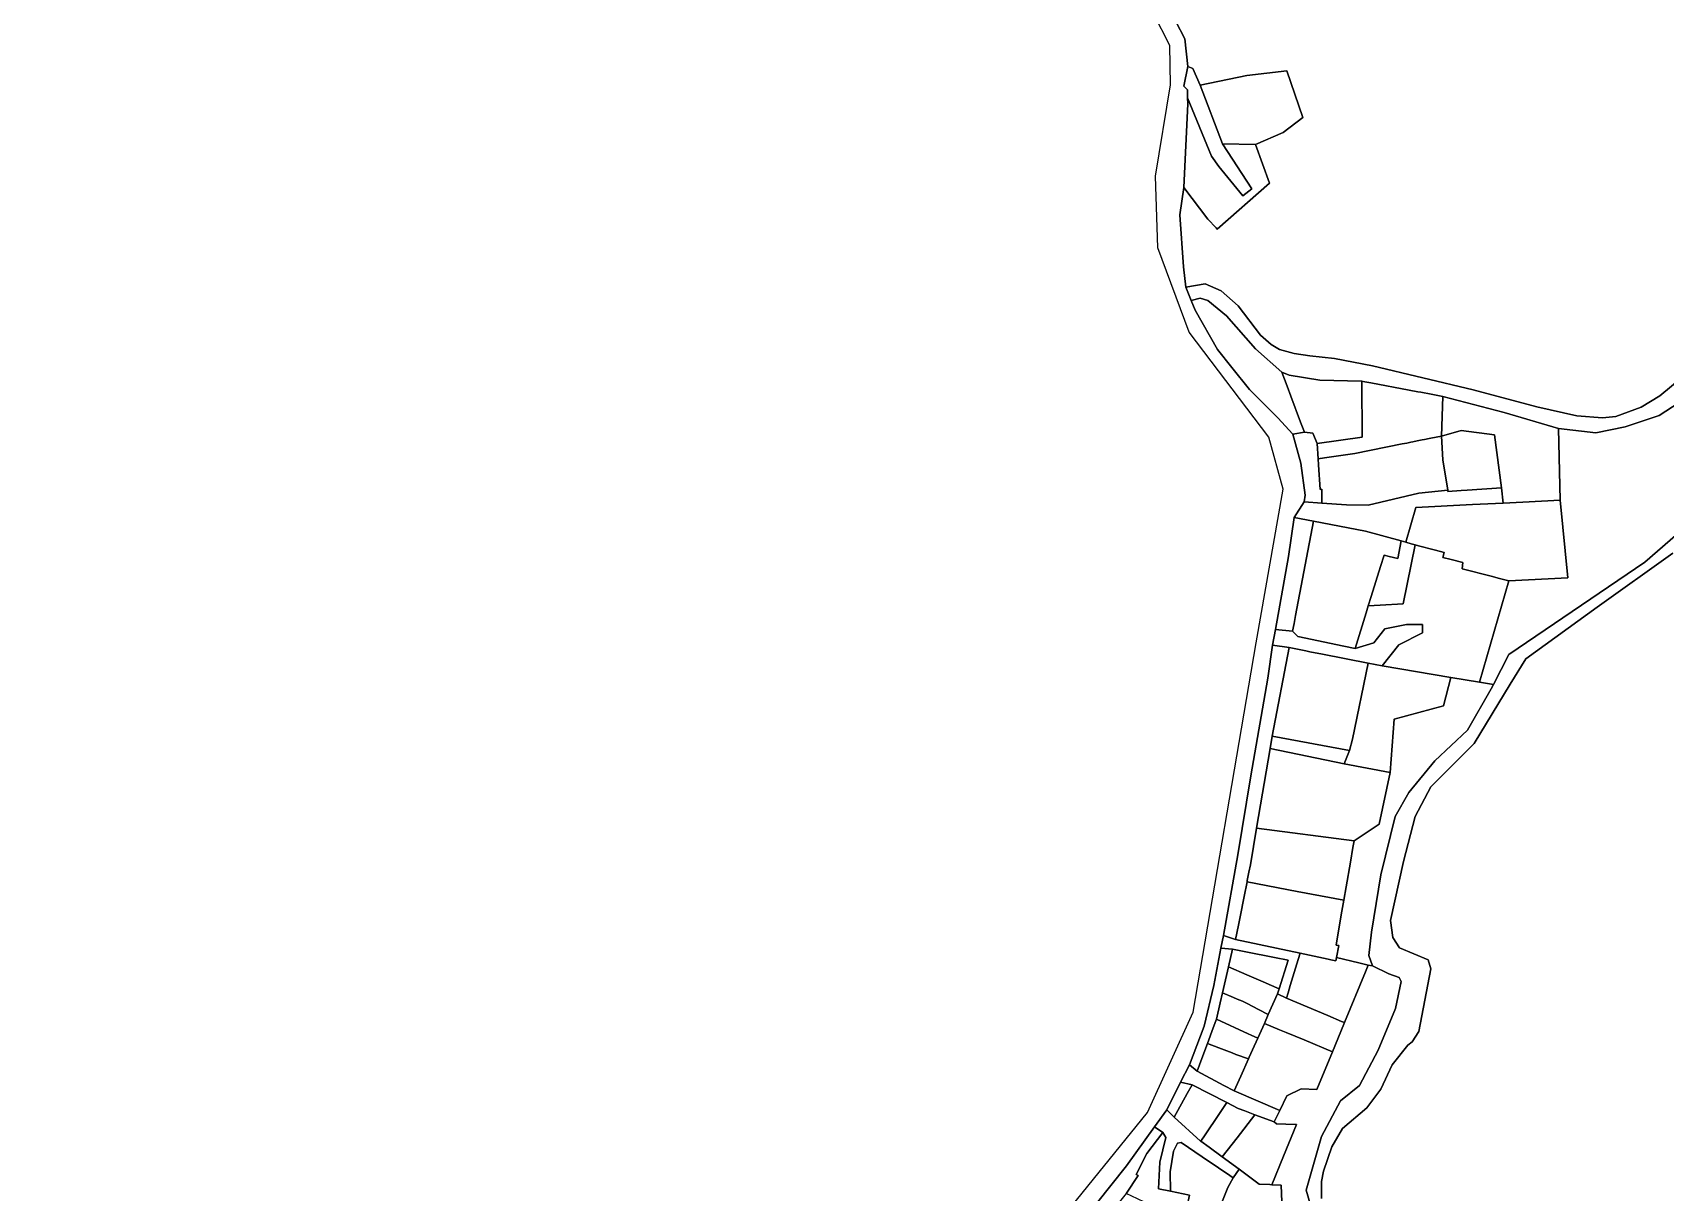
# Model space of a CAD drawing. Header units: inches. Extents: x 469449 to 472390, y 1000542 to 1004361.
# Drawn here: x 470542 to 471325, y 1002512 to 1003067 of the extents above; entities that cross this region are included whole.
import ezdxf

# ---------------------------------------------------------------- set-up
doc = ezdxf.new("R2010")
doc.units = ezdxf.units.IN
doc.header["$MEASUREMENT"] = 0
doc.layers.add('Gulele_10_07_New_Parcel', color=7, linetype='Continuous')

msp = doc.modelspace()

# ---------------------------------------------------------------- linework, layer by layer
at = {"layer": 'Gulele_10_07_New_Parcel'}
for points in [[(470872.58, 1001426.49), (470760.13, 1001545.32), (470668.21, 1001563.83), (470616.75, 1001684.11), (470589.87, 1001720.25), (470543.62, 1001838.8), (470542.17, 1001876.1), (470557.78, 1001912.53), (470645.08, 1002020.67), (470974.91, 1002424.6), (471076.37, 1002549.79), (471098.34, 1002597.79), (471128.4, 1002774.74), (471141.41, 1002848.47), (471134.47, 1002873.34), (471096.31, 1002923.65), (471081.28, 1002964.13), (471080.27, 1002998.39), (471087.35, 1003042.2), (471087.06, 1003060.99), (471079.26, 1003076.31)], [(471089.9, 1003072.58), (471094.21, 1003064.21), (471095.78, 1003051.04), (471093.75, 1003041.51), (471095.49, 1003039.76), (471095.63, 1003035.96), (471095.74, 1003033.02), (471093.81, 1002992.91), (471091.96, 1002979.94), (471093.61, 1002955.01), (471094.73, 1002945.23), (471097.33, 1002938.89), (471099.26, 1002934.17), (471109.86, 1002915.34), (471116.72, 1002906.76), (471125.27, 1002896.22), (471138.83, 1002882.59), (471145.96, 1002874.77), (471149.88, 1002860.83), (471151.86, 1002845.57), (471151.52, 1002842.42), (471146.72, 1002834.8), (471143.91, 1002816.16), (471137.66, 1002781.17), (471136.28, 1002773.76), (471134.09, 1002757.93), (471125.86, 1002711.03), (471119.69, 1002673.31), (471112.83, 1002634.61), (471111.6, 1002628.57), (471108.18, 1002610.56), (471103.58, 1002591.2), (471096.52, 1002572.62), (471092.13, 1002564.39), (471085.69, 1002551.1), (471079.79, 1002542.86), (471066.29, 1002524.15), (471051.96, 1002506.17)], [(471332.08, 1002901.62), (471321.92, 1002893.24), (471312.93, 1002887.68), (471300.74, 1002883.31), (471294.36, 1002882.7), (471282.14, 1002883.59), (471262.99, 1002887.91), (471232.47, 1002896.08), (471184.2, 1002907.54), (471165.98, 1002911.09), (471154.11, 1002912.33), (471146.63, 1002913.43), (471139.7, 1002915.35), (471135.65, 1002917.82), (471130.57, 1002922.28), (471119.81, 1002936.35), (471111.67, 1002943.53), (471104.05, 1002946.83), (471094.73, 1002945.23), (471093.61, 1002955.01), (471091.96, 1002979.94), (471093.81, 1002992.91), (471105.28, 1002977.78), (471109.23, 1002973.67), (471109.84, 1002973.04), (471134.83, 1002995.13), (471128.2, 1003013.58), (471141.32, 1003019.29), (471150.79, 1003026.58), (471143.11, 1003048.84), (471123.98, 1003046.72), (471101.61, 1003041.95), (471098.11, 1003049.97), (471095.78, 1003051.04), (471094.21, 1003064.21), (471089.9, 1003072.58)], [(471331.18, 1002889.98), (471321.51, 1002883.8), (471305.34, 1002878.27), (471291.27, 1002875.39), (471273.29, 1002877.52), (471247.24, 1002885.24), (471217.85, 1002892.86), (471212.25, 1002893.92), (471207.34, 1002894.85), (471206, 1002895.11), (471201.77, 1002895.91), (471183.35, 1002899.39), (471180.6, 1002899.91), (471179.06, 1002900.2), (471178.93, 1002900.23), (471158.98, 1002900.71), (471144.29, 1002903.08), (471140.76, 1002904.46), (471128.19, 1002915.63), (471114.19, 1002931.42), (471105.23, 1002938.8), (471101.59, 1002939.9), (471097.33, 1002938.89), (471094.73, 1002945.23), (471104.05, 1002946.83), (471111.67, 1002943.53), (471119.81, 1002936.35), (471130.57, 1002922.28), (471135.65, 1002917.82), (471139.7, 1002915.35), (471146.63, 1002913.43), (471154.11, 1002912.33), (471165.98, 1002911.09), (471184.2, 1002907.54), (471232.47, 1002896.08), (471262.99, 1002887.91), (471282.14, 1002883.59), (471294.36, 1002882.7), (471300.74, 1002883.31), (471312.93, 1002887.68), (471321.92, 1002893.24), (471332.08, 1002901.62)], [(471336.51, 1002832.5), (471314.73, 1002813.42), (471249.57, 1002769.16), (471242.13, 1002754.78), (471235.53, 1002755.92), (471249.59, 1002804.52), (471277.85, 1002806), (471274.16, 1002843.17), (471273.29, 1002877.52), (471291.27, 1002875.39), (471305.34, 1002878.27), (471321.51, 1002883.8), (471331.18, 1002889.98)], [(471156.56, 1002498.38), (471152.46, 1002512.63), (471159.71, 1002538.27), (471168.81, 1002555.38), (471177.99, 1002562.73), (471186.85, 1002579.71), (471195.22, 1002599.65), (471197.9, 1002612.51), (471196.92, 1002614.48), (471192.02, 1002616.15), (471184.15, 1002620.09), (471182.42, 1002625.01), (471183.69, 1002636.23), (471188.24, 1002663.65), (471195, 1002691.59), (471201.65, 1002703.16), (471214.06, 1002718.25), (471229.68, 1002733.02), (471241.13, 1002752.84), (471242.13, 1002754.78), (471249.57, 1002769.16), (471314.73, 1002813.42), (471336.51, 1002832.5)], [(471328.04, 1002817.86), (471291.9, 1002791.93), (471257.69, 1002767.19), (471250.21, 1002755.09), (471232.98, 1002726.53), (471212.08, 1002705.9), (471204.58, 1002691.62), (471199.05, 1002670), (471192.89, 1002641.81), (471193.99, 1002633.61), (471197.19, 1002628.69), (471210.85, 1002622.91), (471212.08, 1002618.6), (471206.42, 1002588.56), (471203.28, 1002583.59), (471201.19, 1002581.99), (471193.56, 1002572.64), (471188.14, 1002560.94), (471181.5, 1002551.96), (471169.75, 1002542.17), (471164.71, 1002533.31), (471160.77, 1002521.74), (471159.78, 1002516.69), (471159.78, 1002508.57)], [(471159.78, 1002508.57), (471159.78, 1002516.69), (471160.77, 1002521.74), (471164.71, 1002533.31), (471169.75, 1002542.17), (471181.5, 1002551.96), (471188.14, 1002560.94), (471193.56, 1002572.64), (471201.19, 1002581.99), (471203.28, 1002583.59), (471206.42, 1002588.56), (471212.08, 1002618.6), (471210.85, 1002622.91), (471197.19, 1002628.69), (471193.99, 1002633.61), (471192.89, 1002641.81), (471199.05, 1002670), (471204.58, 1002691.62), (471212.08, 1002705.9), (471232.98, 1002726.53), (471250.21, 1002755.09), (471257.69, 1002767.19), (471291.9, 1002791.93), (471328.04, 1002817.86)], [(471140.98, 1002503.04), (471140.42, 1002514.97), (471135.94, 1002515.19), (471141.51, 1002528.82), (471147.75, 1002544.09), (471142.7, 1002544.22), (471138.25, 1002544.33), (471137.02, 1002545.28), (471139.77, 1002550.74), (471143.09, 1002557.75), (471150.1, 1002561.2), (471157.5, 1002560.83), (471165.02, 1002578.92), (471169.01, 1002588.54), (471170.79, 1002592.83), (471180.78, 1002617.17), (471182.09, 1002620.36), (471184.15, 1002620.09), (471192.02, 1002616.15), (471196.92, 1002614.48), (471197.9, 1002612.51), (471195.22, 1002599.65), (471186.85, 1002579.71), (471177.99, 1002562.73), (471168.81, 1002555.38), (471159.71, 1002538.27), (471152.46, 1002512.63), (471156.56, 1002498.38)], [(471111.67, 1002505.86), (471114.84, 1002513.78), (471117.44, 1002518.41), (471120.35, 1002522.64), (471129.95, 1002515.47), (471134.95, 1002515.23), (471135.94, 1002515.19), (471140.42, 1002514.97), (471140.98, 1002503.04)]]:
    msp.add_lwpolyline(points, dxfattribs=at)
for points in [[(471101.61, 1003041.95), (471112.36, 1003013.95), (471126.37, 1002992.34), (471122.03, 1002989.05), (471110.59, 1003003.08), (471107.09, 1003007.98), (471095.63, 1003035.96), (471095.49, 1003039.76), (471093.75, 1003041.51), (471095.78, 1003051.04), (471098.11, 1003049.97)], [(471141.32, 1003019.29), (471128.2, 1003013.58), (471112.36, 1003013.95), (471101.61, 1003041.95), (471123.98, 1003046.72), (471143.11, 1003048.84), (471150.79, 1003026.58)], [(471110.59, 1003003.08), (471122.03, 1002989.05), (471126.37, 1002992.34), (471112.36, 1003013.95), (471128.2, 1003013.58), (471134.83, 1002995.13), (471109.84, 1002973.04), (471109.23, 1002973.67), (471105.28, 1002977.78), (471093.81, 1002992.91), (471095.74, 1003033.02), (471095.63, 1003035.96), (471107.09, 1003007.98)], [(471140.76, 1002904.46), (471143.28, 1002897.75), (471145.04, 1002893.05), (471149.74, 1002880.53), (471151.55, 1002875.7), (471145.96, 1002874.77), (471138.83, 1002882.59), (471125.27, 1002896.22), (471116.72, 1002906.76), (471109.86, 1002915.34), (471099.26, 1002934.17), (471097.33, 1002938.89), (471101.59, 1002939.9), (471105.23, 1002938.8), (471114.19, 1002931.42), (471128.19, 1002915.63)], [(471179.22, 1002873.3), (471157.7, 1002870.26), (471155.68, 1002875.33), (471151.55, 1002875.7), (471149.74, 1002880.53), (471145.04, 1002893.05), (471143.28, 1002897.75), (471140.76, 1002904.46), (471144.29, 1002903.08), (471158.98, 1002900.71), (471178.93, 1002900.23), (471179.06, 1002900.2)], [(471161.22, 1002863.49), (471158.17, 1002863.05), (471157.7, 1002870.26), (471179.22, 1002873.3), (471179.06, 1002900.2), (471180.6, 1002899.91), (471183.35, 1002899.39), (471201.77, 1002895.91), (471206, 1002895.11), (471207.34, 1002894.85), (471212.25, 1002893.92), (471217.85, 1002892.86), (471217.22, 1002873.84), (471212.17, 1002872.84), (471211.33, 1002872.67), (471209.05, 1002872.22), (471207.98, 1002872.01), (471205.58, 1002871.53), (471203.55, 1002871.13), (471202.65, 1002870.95), (471200.58, 1002870.54), (471198.36, 1002870.1), (471175.66, 1002865.61)], [(471273.29, 1002877.52), (471274.16, 1002843.17), (471256.24, 1002842.28), (471246.89, 1002841.81), (471245.95, 1002849.15), (471242.62, 1002874.52), (471226.65, 1002876.52), (471217.22, 1002873.84), (471217.85, 1002892.86), (471247.24, 1002885.24)], [(471157.7, 1002870.26), (471158.17, 1002863.05), (471158.36, 1002860.11), (471159.13, 1002848.3), (471159.92, 1002848.48), (471159.92, 1002846.59), (471159.92, 1002844.56), (471159.92, 1002841.8), (471151.52, 1002842.42), (471151.86, 1002845.57), (471149.88, 1002860.83), (471145.96, 1002874.77), (471151.55, 1002875.7), (471155.68, 1002875.33)], [(471217.89, 1002862.54), (471220.23, 1002847.97), (471215.72, 1002847.43), (471206.36, 1002846.52), (471182.1, 1002840.81), (471171.73, 1002840.94), (471159.92, 1002841.8), (471159.92, 1002844.56), (471159.92, 1002846.59), (471159.92, 1002848.48), (471159.13, 1002848.3), (471158.36, 1002860.11), (471158.17, 1002863.05), (471161.22, 1002863.49), (471175.66, 1002865.61), (471198.36, 1002870.1), (471200.58, 1002870.54), (471202.65, 1002870.95), (471203.55, 1002871.13), (471205.58, 1002871.53), (471207.98, 1002872.01), (471209.05, 1002872.22), (471211.33, 1002872.67), (471212.17, 1002872.84), (471217.22, 1002873.84)], [(471226.76, 1002847.81), (471220.33, 1002847.37), (471220.23, 1002847.97), (471217.89, 1002862.54), (471217.22, 1002873.84), (471226.65, 1002876.52), (471242.62, 1002874.52), (471245.95, 1002849.15), (471229.54, 1002848.01)], [(471246.89, 1002841.81), (471232.2, 1002841.08), (471204.89, 1002839.72), (471200.21, 1002822.99), (471197.88, 1002823.64), (471180.83, 1002828.39), (471155.98, 1002833.07), (471146.72, 1002834.8), (471151.52, 1002842.42), (471159.92, 1002841.8), (471171.73, 1002840.94), (471182.1, 1002840.81), (471206.36, 1002846.52), (471215.72, 1002847.43), (471220.23, 1002847.97), (471220.33, 1002847.37), (471226.76, 1002847.81), (471229.54, 1002848.01), (471245.95, 1002849.15)], [(471277.85, 1002806), (471249.59, 1002804.52), (471245.11, 1002805.68), (471241.08, 1002806.72), (471227.16, 1002810.32), (471227.52, 1002813.25), (471221.86, 1002814.7), (471217.93, 1002815.71), (471218.59, 1002818.06), (471214.46, 1002819.15), (471213.7, 1002819.36), (471206.24, 1002821.34), (471204.7, 1002821.74), (471202.67, 1002822.31), (471200.21, 1002822.99), (471204.89, 1002839.72), (471232.2, 1002841.08), (471246.89, 1002841.81), (471256.24, 1002842.28), (471274.16, 1002843.17)], [(471155.98, 1002833.07), (471147.33, 1002787.91), (471146.6, 1002784.09), (471145.9, 1002780.45), (471137.66, 1002781.17), (471143.91, 1002816.16), (471146.72, 1002834.8)], [(471197.88, 1002823.64), (471196.34, 1002815.28), (471192.24, 1002816.25), (471189.77, 1002816.83), (471188.09, 1002811.43), (471183.59, 1002796.99), (471182.2, 1002792.51), (471181.15, 1002789.16), (471175.85, 1002772.14), (471170.52, 1002773.23), (471148.38, 1002777.79), (471145.9, 1002780.45), (471146.6, 1002784.09), (471147.33, 1002787.91), (471155.98, 1002833.07), (471180.83, 1002828.39)], [(471249.59, 1002804.52), (471235.53, 1002755.92), (471221.72, 1002758.27), (471188.83, 1002763.86), (471196.78, 1002773.89), (471208.1, 1002779.68), (471208.1, 1002783.62), (471207.6, 1002783.62), (471202.53, 1002783.62), (471200.47, 1002783.62), (471190.14, 1002781.52), (471184.85, 1002774.88), (471175.85, 1002772.14), (471181.15, 1002789.16), (471182.2, 1002792.51), (471187.86, 1002792.84), (471198.91, 1002793.48), (471204.7, 1002821.74), (471206.24, 1002821.34), (471213.7, 1002819.36), (471214.46, 1002819.15), (471218.59, 1002818.06), (471217.93, 1002815.71), (471221.86, 1002814.7), (471227.52, 1002813.25), (471227.16, 1002810.32), (471241.08, 1002806.72), (471245.11, 1002805.68)], [(471204.7, 1002821.74), (471198.91, 1002793.48), (471187.86, 1002792.84), (471182.2, 1002792.51), (471183.59, 1002796.99), (471188.09, 1002811.43), (471189.77, 1002816.83), (471192.24, 1002816.25), (471196.34, 1002815.28), (471197.88, 1002823.64), (471200.21, 1002822.99), (471202.67, 1002822.31)], [(471188.83, 1002763.86), (471182.07, 1002765.01), (471160.21, 1002769.37), (471154.24, 1002770.56), (471152.31, 1002770.95), (471144.27, 1002772.55), (471136.28, 1002773.76), (471137.66, 1002781.17), (471145.9, 1002780.45), (471148.38, 1002777.79), (471170.52, 1002773.23), (471175.85, 1002772.14), (471184.85, 1002774.88), (471190.14, 1002781.52), (471200.47, 1002783.62), (471202.53, 1002783.62), (471207.6, 1002783.62), (471208.1, 1002783.62), (471208.1, 1002779.68), (471196.78, 1002773.89)], [(471144.27, 1002772.55), (471136.08, 1002730.12), (471135.09, 1002724.19), (471128.66, 1002686.05), (471125.69, 1002668.46), (471124.98, 1002664.87), (471124.22, 1002661), (471124.07, 1002660.29), (471122.69, 1002653.33), (471120.77, 1002643.61), (471119.98, 1002639.61), (471118.59, 1002632.62), (471112.83, 1002634.61), (471119.69, 1002673.31), (471125.86, 1002711.03), (471134.09, 1002757.93), (471136.28, 1002773.76)], [(471174.69, 1002728.66), (471173.12, 1002723.23), (471136.08, 1002730.12), (471144.27, 1002772.55), (471152.31, 1002770.95), (471154.24, 1002770.56), (471160.21, 1002769.37), (471182.07, 1002765.01)], [(471194.53, 1002738.3), (471192.68, 1002712.71), (471170.6, 1002716.84), (471173.12, 1002723.23), (471174.69, 1002728.66), (471182.07, 1002765.01), (471188.83, 1002763.86), (471221.72, 1002758.27), (471218.27, 1002744.71)], [(471235.53, 1002755.92), (471242.13, 1002754.78), (471241.13, 1002752.84), (471229.68, 1002733.02), (471214.06, 1002718.25), (471201.65, 1002703.16), (471195, 1002691.59), (471188.24, 1002663.65), (471183.69, 1002636.23), (471182.42, 1002625.01), (471184.15, 1002620.09), (471182.09, 1002620.36), (471177.62, 1002621.46), (471166.89, 1002624.11), (471168.06, 1002629.77), (471166.76, 1002630.01), (471169.26, 1002644.53), (471170.47, 1002651.54), (471171.58, 1002657.96), (471173.61, 1002669.77), (471174.81, 1002676.68), (471175.35, 1002679.87), (471187.39, 1002687.97), (471192.68, 1002712.71), (471194.53, 1002738.3), (471218.27, 1002744.71), (471221.72, 1002758.27)], [(471135.09, 1002724.19), (471136.08, 1002730.12), (471173.12, 1002723.23), (471170.6, 1002716.84)], [(471170.6, 1002716.84), (471192.68, 1002712.71), (471187.39, 1002687.97), (471175.35, 1002679.87), (471128.66, 1002686.05), (471135.09, 1002724.19)], [(471171.58, 1002657.96), (471170.47, 1002651.54), (471148.16, 1002655.75), (471124.07, 1002660.29), (471124.22, 1002661), (471124.98, 1002664.87), (471125.69, 1002668.46), (471128.66, 1002686.05), (471175.35, 1002679.87), (471174.81, 1002676.68), (471173.61, 1002669.77)], [(471166.89, 1002624.11), (471166.56, 1002622.5), (471164.23, 1002623), (471162.93, 1002623.27), (471149.52, 1002626.1), (471118.59, 1002632.62), (471119.98, 1002639.61), (471120.77, 1002643.61), (471122.69, 1002653.33), (471124.07, 1002660.29), (471148.16, 1002655.75), (471170.47, 1002651.54), (471169.26, 1002644.53), (471166.76, 1002630.01), (471168.06, 1002629.77)], [(471118.59, 1002632.62), (471149.52, 1002626.1), (471148.6, 1002623.06), (471144.83, 1002610.68), (471143.73, 1002607.06), (471142.99, 1002604.63), (471138.68, 1002606.6), (471139.46, 1002609.03), (471143.84, 1002622.71), (471137.26, 1002624.03), (471123.51, 1002626.8), (471117.15, 1002628.08), (471111.6, 1002628.57), (471112.83, 1002634.61)], [(471117.15, 1002628.08), (471115.18, 1002619.51), (471112.32, 1002607.06), (471111.24, 1002602.37), (471109.43, 1002594.51), (471109.12, 1002593.67), (471107.9, 1002590.38), (471105.07, 1002582.78), (471102.43, 1002575.68), (471100.15, 1002569.57), (471096.52, 1002572.62), (471103.58, 1002591.2), (471108.18, 1002610.56), (471111.6, 1002628.57)], [(471143.84, 1002622.71), (471139.46, 1002609.03), (471134.72, 1002611.08), (471132.87, 1002611.87), (471123.93, 1002615.73), (471115.18, 1002619.51), (471117.15, 1002628.08), (471123.51, 1002626.8), (471137.26, 1002624.03)], [(471164.23, 1002623), (471166.56, 1002622.5), (471166.89, 1002624.11), (471177.62, 1002621.46), (471182.09, 1002620.36), (471180.78, 1002617.17), (471170.79, 1002592.83), (471169.34, 1002593.44), (471162.75, 1002596.24), (471142.99, 1002604.63), (471143.73, 1002607.06), (471144.83, 1002610.68), (471148.6, 1002623.06), (471149.52, 1002626.1), (471162.93, 1002623.27)], [(471138.68, 1002606.6), (471134.25, 1002596.67), (471129.59, 1002599.11), (471124.11, 1002601.96), (471121.94, 1002603.1), (471119.43, 1002604.13), (471117.56, 1002604.9), (471112.32, 1002607.06), (471115.18, 1002619.51), (471123.93, 1002615.73), (471132.87, 1002611.87), (471134.72, 1002611.08), (471139.46, 1002609.03)], [(471132.39, 1002592.5), (471129.22, 1002585.39), (471126.09, 1002586.83), (471124.58, 1002587.53), (471109.43, 1002594.51), (471111.24, 1002602.37), (471112.32, 1002607.06), (471117.56, 1002604.9), (471119.43, 1002604.13), (471121.94, 1002603.1), (471124.11, 1002601.96), (471129.59, 1002599.11), (471134.25, 1002596.67)], [(471169.01, 1002588.54), (471165.02, 1002578.92), (471151.5, 1002584.55), (471142.83, 1002588.16), (471139.72, 1002589.45), (471132.39, 1002592.5), (471134.25, 1002596.67), (471138.68, 1002606.6), (471142.99, 1002604.63), (471162.75, 1002596.24), (471169.34, 1002593.44), (471170.79, 1002592.83)], [(471125.12, 1002576.22), (471124.76, 1002575.42), (471118.79, 1002577.65), (471116.92, 1002578.35), (471110.62, 1002580.7), (471105.07, 1002582.78), (471107.9, 1002590.38), (471109.12, 1002593.67), (471109.43, 1002594.51), (471124.58, 1002587.53), (471126.09, 1002586.83), (471129.22, 1002585.39), (471126.75, 1002579.87)], [(471165.02, 1002578.92), (471157.5, 1002560.83), (471150.1, 1002561.2), (471143.09, 1002557.75), (471139.77, 1002550.74), (471117.92, 1002560.09), (471121.08, 1002567.16), (471124.76, 1002575.42), (471125.12, 1002576.22), (471126.75, 1002579.87), (471129.22, 1002585.39), (471132.39, 1002592.5), (471139.72, 1002589.45), (471142.83, 1002588.16), (471151.5, 1002584.55)], [(471121.08, 1002567.16), (471117.92, 1002560.09), (471112.94, 1002562.75), (471100.15, 1002569.57), (471102.43, 1002575.68), (471105.07, 1002582.78), (471110.62, 1002580.7), (471116.92, 1002578.35), (471118.79, 1002577.65), (471124.76, 1002575.42)], [(471100.15, 1002569.57), (471112.94, 1002562.75), (471117.92, 1002560.09), (471139.77, 1002550.74), (471137.02, 1002545.28), (471127.88, 1002548.72), (471123.01, 1002550.56), (471119.86, 1002551.74), (471114.41, 1002554.54), (471097.79, 1002563.05), (471092.13, 1002564.39), (471096.52, 1002572.62)], [(471097.79, 1002563.05), (471095.45, 1002558.87), (471089.12, 1002547.55), (471085.69, 1002551.1), (471092.13, 1002564.39)], [(471104.04, 1002539.1), (471101.95, 1002535.99), (471101.77, 1002536.12), (471089.12, 1002547.55), (471095.45, 1002558.87), (471097.79, 1002563.05), (471114.41, 1002554.54), (471112.13, 1002551.16), (471110.59, 1002548.86)], [(471119.33, 1002537.7), (471112.23, 1002528.53), (471105.88, 1002533.13), (471101.95, 1002535.99), (471104.04, 1002539.1), (471110.59, 1002548.86), (471112.13, 1002551.16), (471114.41, 1002554.54), (471119.86, 1002551.74), (471123.01, 1002550.56), (471127.88, 1002548.72)], [(471089.12, 1002547.55), (471101.77, 1002536.12), (471101.95, 1002535.99), (471105.88, 1002533.13), (471112.23, 1002528.53), (471120.35, 1002522.64), (471117.44, 1002518.41), (471115.81, 1002519.52), (471110.38, 1002523.22), (471102.57, 1002528.54), (471092.5, 1002535.4), (471090.84, 1002535.09), (471088.87, 1002531.21), (471087.27, 1002521.37), (471087.4, 1002512.01), (471081.62, 1002513.24), (471082.23, 1002525.98), (471085.2, 1002537.8), (471083.72, 1002540.2), (471079.79, 1002542.86), (471085.69, 1002551.1)], [(471141.51, 1002528.82), (471135.94, 1002515.19), (471134.95, 1002515.23), (471129.95, 1002515.47), (471120.35, 1002522.64), (471112.23, 1002528.53), (471119.33, 1002537.7), (471127.88, 1002548.72), (471137.02, 1002545.28), (471138.25, 1002544.33), (471142.7, 1002544.22), (471147.75, 1002544.09)], [(471083.72, 1002540.2), (471076.03, 1002530.16), (471070.93, 1002520.13), (471071.85, 1002519.58), (471066.38, 1002511.21), (471066.24, 1002511.04), (471060.23, 1002503.61), (471058.2, 1002504.96), (471055.08, 1002501.21), (471045.1, 1002489.22), (471039.38, 1002490.75), (471051.96, 1002506.17), (471066.29, 1002524.15), (471079.79, 1002542.86)], [(471093.77, 1002495.77), (471092.31, 1002492.58), (471091.51, 1002492.76), (471085.51, 1002494.08), (471079.97, 1002495.31), (471071.7, 1002497.14), (471074.12, 1002504.53), (471074.89, 1002506.88), (471071.61, 1002508.46), (471066.24, 1002511.04), (471066.38, 1002511.21), (471071.85, 1002519.58), (471070.93, 1002520.13), (471076.03, 1002530.16), (471083.72, 1002540.2), (471085.2, 1002537.8), (471082.23, 1002525.98), (471081.62, 1002513.24), (471087.4, 1002512.01), (471096.47, 1002510.13), (471095.38, 1002505.1), (471097.57, 1002504.11), (471094.93, 1002498.32)], [(471109.65, 1002500.82), (471108.92, 1002499), (471097.57, 1002504.11), (471095.38, 1002505.1), (471096.47, 1002510.13), (471087.4, 1002512.01), (471087.27, 1002521.37), (471088.87, 1002531.21), (471090.84, 1002535.09), (471092.5, 1002535.4), (471102.57, 1002528.54), (471110.38, 1002523.22), (471115.81, 1002519.52), (471117.44, 1002518.41), (471114.84, 1002513.78), (471111.67, 1002505.86)]]:
    msp.add_lwpolyline(points, close=True, dxfattribs=at)

doc.saveas('drawing.dxf')
